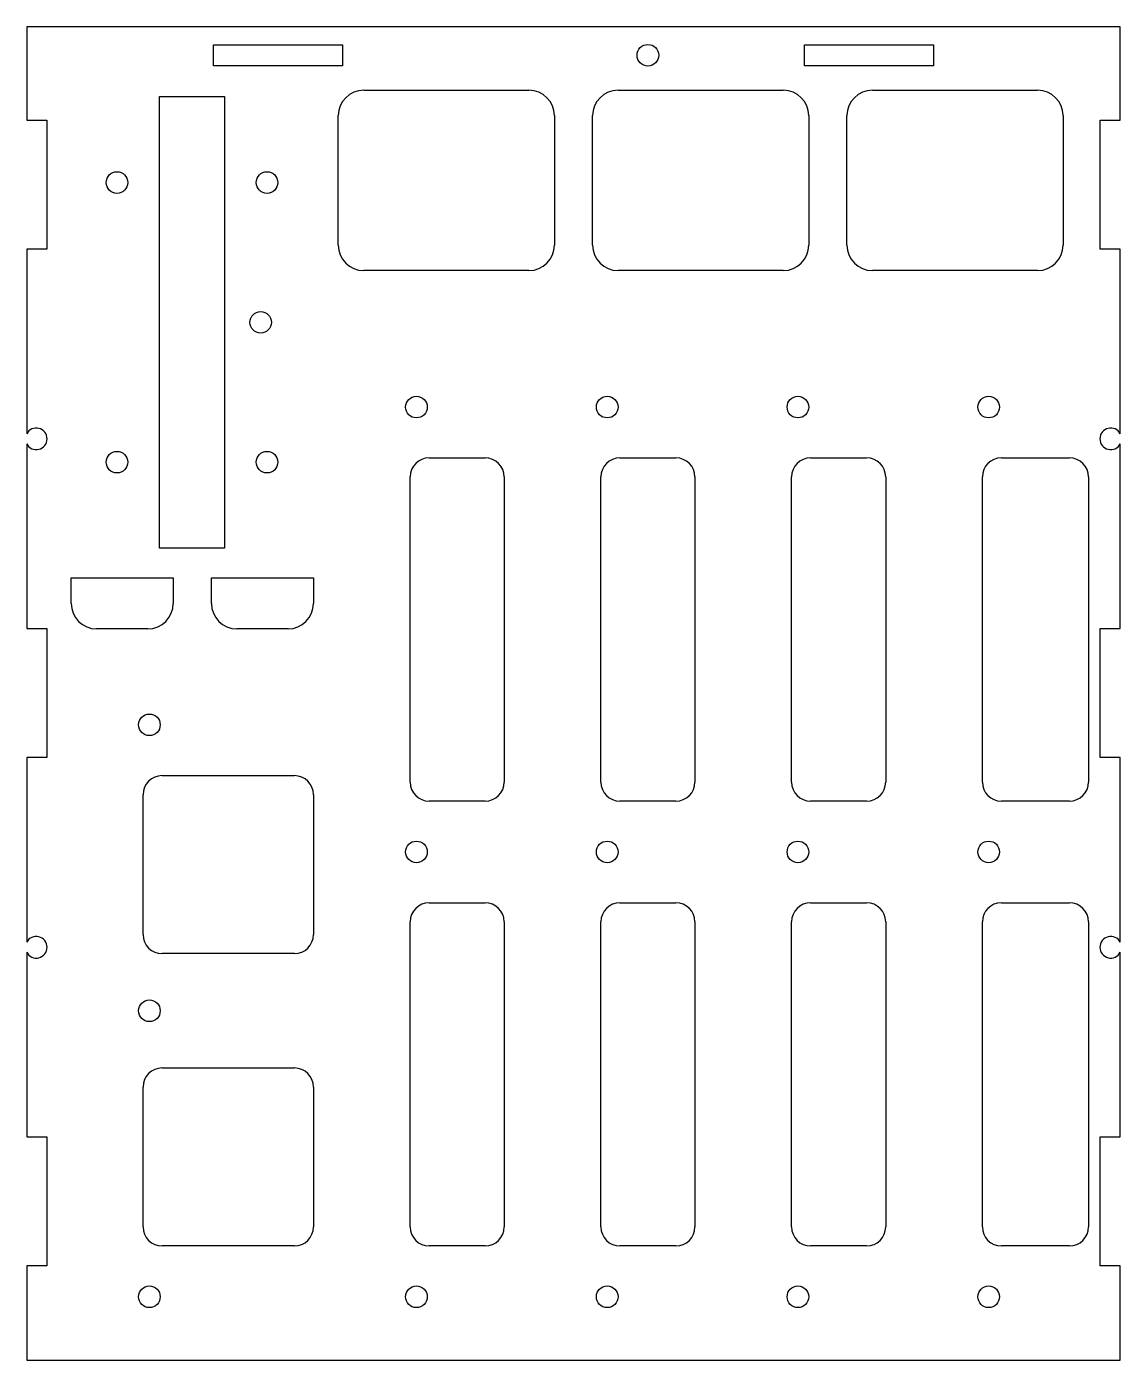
# Model space of a CAD drawing. Header units: millimetres. Extents: x -3 to 169, y 0 to 210.
import ezdxf

# ---------------------------------------------------------------- set-up
doc = ezdxf.new("R2010")
doc.units = ezdxf.units.MM

msp = doc.modelspace()

# ---------------------------------------------------------------- linework, layer by layer
for p, q in [((169, 209.856, 1.5), (-3, 209.856, 1.5)), ((-3, 209.856, 1.5), (-3, 195.15, 1.5)), ((169, 195.15, 1.5), (169, 209.856, 1.5)), ((26.37, 207.006, 1.5), (46.67, 207.006, 1.5)), ((26.37, 203.706, 1.5), (26.37, 207.006, 1.5)), ((46.67, 207.006, 1.5), (46.67, 203.706, 1.5)), ((119.33, 207.006, 1.5), (139.63, 207.006, 1.5)), ((119.33, 203.706, 1.5), (119.33, 207.006, 1.5)), ((139.63, 207.006, 1.5), (139.63, 203.706, 1.5)), ((46.67, 203.706, 1.5), (26.37, 203.706, 1.5)), ((139.63, 203.706, 1.5), (119.33, 203.706, 1.5)), ((50, 199.856, 1.5), (76, 199.856, 1.5)), ((90, 199.856, 1.5), (116, 199.856, 1.5)), ((130, 199.856, 1.5), (156, 199.856, 1.5)), ((17.9, 198.856, 1.5), (28.1, 198.856, 1.5)), ((17.9, 127.806, 1.5), (17.9, 198.856, 1.5)), ((28.1, 198.856, 1.5), (28.1, 127.806, 1.5)), ((46, 175.486, 1.5), (46, 195.856, 1.5)), ((80, 195.856, 1.5), (80, 175.486, 1.5)), ((86, 175.486, 1.5), (86, 195.856, 1.5)), ((120, 195.856, 1.5), (120, 175.486, 1.5)), ((126, 175.486, 1.5), (126, 195.856, 1.5)), ((160, 195.856, 1.5), (160, 175.486, 1.5)), ((-3, 195.15, 1.5), (0.15, 195.15, 1.5)), ((0.15, 195.15, 1.5), (0.15, 174.85, 1.5)), ((165.85, 174.85, 1.5), (165.85, 195.15, 1.5)), ((165.85, 195.15, 1.5), (169, 195.15, 1.5)), ((0.15, 174.85, 1.5), (-3, 174.85, 1.5)), ((-3, 174.85, 1.5), (-3, 145.8, 1.5)), ((169, 174.85, 1.5), (165.85, 174.85, 1.5)), ((169, 145.8, 1.5), (169, 174.85, 1.5)), ((76, 171.486, 1.5), (50, 171.486, 1.5)), ((116, 171.486, 1.5), (90, 171.486, 1.5)), ((156, 171.486, 1.5), (130, 171.486, 1.5)), ((-3, 144.2, 1.5), (-3, 115.15, 1.5)), ((169, 115.15, 1.5), (169, 144.2, 1.5)), ((60.3, 142, 1.5), (69.1, 142, 1.5)), ((90.3, 142, 1.5), (99.1, 142, 1.5)), ((120.3, 142, 1.5), (129.1, 142, 1.5)), ((150.3, 142, 1.5), (161, 142, 1.5)), ((57.3, 91, 1.5), (57.3, 139, 1.5)), ((72.1, 139, 1.5), (72.1, 91, 1.5)), ((87.3, 91, 1.5), (87.3, 139, 1.5)), ((102.1, 139, 1.5), (102.1, 91, 1.5)), ((117.3, 91, 1.5), (117.3, 139, 1.5)), ((132.1, 139, 1.5), (132.1, 91, 1.5)), ((147.3, 91, 1.5), (147.3, 139, 1.5)), ((164, 139, 1.5), (164, 91, 1.5)), ((28.1, 127.806, 1.5), (17.9, 127.806, 1.5)), ((4, 119.1, 1.5), (4, 123.106, 1.5)), ((4, 123.106, 1.5), (20.05, 123.106, 1.5)), ((20.05, 123.106, 1.5), (20.05, 119.1, 1.5)), ((26.05, 119.1, 1.5), (26.05, 123.106, 1.5)), ((26.05, 123.106, 1.5), (42.1, 123.106, 1.5)), ((42.1, 123.106, 1.5), (42.1, 119.1, 1.5)), ((-3, 115.15, 1.5), (0.15, 115.15, 1.5)), ((0.15, 115.15, 1.5), (0.15, 94.85, 1.5)), ((16.05, 115.1, 1.5), (8, 115.1, 1.5)), ((38.1, 115.1, 1.5), (30.05, 115.1, 1.5)), ((165.85, 94.85, 1.5), (165.85, 115.15, 1.5)), ((165.85, 115.15, 1.5), (169, 115.15, 1.5)), ((0.15, 94.85, 1.5), (-3, 94.85, 1.5)), ((-3, 94.85, 1.5), (-3, 65.8, 1.5)), ((169, 94.85, 1.5), (165.85, 94.85, 1.5)), ((169, 65.8, 1.5), (169, 94.85, 1.5)), ((18.3, 92, 1.5), (39.1, 92, 1.5)), ((15.3, 67, 1.5), (15.3, 89, 1.5)), ((42.1, 89, 1.5), (42.1, 67, 1.5)), ((69.1, 88, 1.5), (60.3, 88, 1.5)), ((99.1, 88, 1.5), (90.3, 88, 1.5)), ((129.1, 88, 1.5), (120.3, 88, 1.5)), ((161, 88, 1.5), (150.3, 88, 1.5)), ((60.3, 72, 1.5), (69.1, 72, 1.5)), ((90.3, 72, 1.5), (99.1, 72, 1.5)), ((120.3, 72, 1.5), (129.1, 72, 1.5)), ((150.3, 72, 1.5), (161, 72, 1.5)), ((57.3, 21, 1.5), (57.3, 69, 1.5)), ((72.1, 69, 1.5), (72.1, 21, 1.5)), ((87.3, 21, 1.5), (87.3, 69, 1.5)), ((102.1, 69, 1.5), (102.1, 21, 1.5)), ((117.3, 21, 1.5), (117.3, 69, 1.5)), ((132.1, 69, 1.5), (132.1, 21, 1.5)), ((147.3, 21, 1.5), (147.3, 69, 1.5)), ((164, 69, 1.5), (164, 21, 1.5)), ((-3, 64.2, 1.5), (-3, 35.15, 1.5)), ((39.1, 64, 1.5), (18.3, 64, 1.5)), ((169, 35.15, 1.5), (169, 64.2, 1.5)), ((18.3, 46, 1.5), (39.1, 46, 1.5)), ((15.3, 21, 1.5), (15.3, 43, 1.5)), ((42.1, 43, 1.5), (42.1, 21, 1.5)), ((-3, 35.15, 1.5), (0.15, 35.15, 1.5)), ((0.15, 35.15, 1.5), (0.15, 14.85, 1.5)), ((165.85, 14.85, 1.5), (165.85, 35.15, 1.5)), ((165.85, 35.15, 1.5), (169, 35.15, 1.5)), ((39.1, 18, 1.5), (18.3, 18, 1.5)), ((69.1, 18, 1.5), (60.3, 18, 1.5)), ((99.1, 18, 1.5), (90.3, 18, 1.5)), ((129.1, 18, 1.5), (120.3, 18, 1.5)), ((161, 18, 1.5), (150.3, 18, 1.5)), ((0.15, 14.85, 1.5), (-3, 14.85, 1.5)), ((-3, 14.85, 1.5), (-3, 0, 1.5)), ((169, 14.85, 1.5), (165.85, 14.85, 1.5)), ((169, 0, 1.5), (169, 14.85, 1.5)), ((-3, 0, 1.5), (169, 0, 1.5))]:
    msp.add_line(p, q)
for centre in [(94.7, 205.356, 1.5), (11.2, 185.331, 1.5), (34.8, 185.331, 1.5), (33.8, 163.331, 1.5), (58.3, 150, 1.5), (88.3, 150, 1.5), (118.3, 150, 1.5), (148.3, 150, 1.5), (11.2, 141.331, 1.5), (34.8, 141.331, 1.5), (16.3, 100, 1.5), (58.3, 80, 1.5), (88.3, 80, 1.5), (118.3, 80, 1.5), (148.3, 80, 1.5), (16.3, 55, 1.5), (16.3, 10, 1.5), (58.3, 10, 1.5), (88.3, 10, 1.5), (118.3, 10, 1.5), (148.3, 10, 1.5)]:
    msp.add_circle(centre, 1.7)
for centre, radius, start, end in [((50, 195.856, 1.5), 4, 90, 180), ((76, 195.856, 1.5), 4, 0, 90), ((90, 195.856, 1.5), 4, 90, 180), ((116, 195.856, 1.5), 4, 0, 90), ((130, 195.856, 1.5), 4, 90, 180), ((156, 195.856, 1.5), 4, 0, 90), ((50, 175.486, 1.5), 4, 180, 270), ((76, 175.486, 1.5), 4, 270, 360), ((90, 175.486, 1.5), 4, 180, 270), ((116, 175.486, 1.5), 4, 270, 360), ((130, 175.486, 1.5), 4, 180, 270), ((156, 175.486, 1.5), 4, 270, 360), ((-1.5, 145, 1.5), 1.7, 208.07249, 511.92751), ((167.5, 145, 1.5), 1.7, 28.07249, 331.92751), ((60.3, 139, 1.5), 3, 90, 180), ((69.1, 139, 1.5), 3, 0, 90), ((90.3, 139, 1.5), 3, 90, 180), ((99.1, 139, 1.5), 3, 0, 90), ((120.3, 139, 1.5), 3, 90, 180), ((129.1, 139, 1.5), 3, 0, 90), ((150.3, 139, 1.5), 3, 90, 180), ((161, 139, 1.5), 3, 0, 90), ((8, 119.1, 1.5), 4, 180, 270), ((16.05, 119.1, 1.5), 4, 270, 360), ((30.05, 119.1, 1.5), 4, 180, 270), ((38.1, 119.1, 1.5), 4, 270, 360), ((18.3, 89, 1.5), 3, 90, 180), ((39.1, 89, 1.5), 3, 0, 90), ((60.3, 91, 1.5), 3, 180, 270), ((69.1, 91, 1.5), 3, 270, 360), ((90.3, 91, 1.5), 3, 180, 270), ((99.1, 91, 1.5), 3, 270, 360), ((120.3, 91, 1.5), 3, 180, 270), ((129.1, 91, 1.5), 3, 270, 360), ((150.3, 91, 1.5), 3, 180, 270), ((161, 91, 1.5), 3, 270, 360), ((60.3, 69, 1.5), 3, 90, 180), ((69.1, 69, 1.5), 3, 0, 90), ((90.3, 69, 1.5), 3, 90, 180), ((99.1, 69, 1.5), 3, 0, 90), ((120.3, 69, 1.5), 3, 90, 180), ((129.1, 69, 1.5), 3, 0, 90), ((150.3, 69, 1.5), 3, 90, 180), ((161, 69, 1.5), 3, 0, 90), ((-1.5, 65, 1.5), 1.7, 208.07249, 511.92751), ((18.3, 67, 1.5), 3, 180, 270), ((39.1, 67, 1.5), 3, 270, 360), ((167.5, 65, 1.5), 1.7, 28.07249, 331.92751), ((18.3, 43, 1.5), 3, 90, 180), ((39.1, 43, 1.5), 3, 0, 90), ((18.3, 21, 1.5), 3, 180, 270), ((39.1, 21, 1.5), 3, 270, 360), ((60.3, 21, 1.5), 3, 180, 270), ((69.1, 21, 1.5), 3, 270, 360), ((90.3, 21, 1.5), 3, 180, 270), ((99.1, 21, 1.5), 3, 270, 360), ((120.3, 21, 1.5), 3, 180, 270), ((129.1, 21, 1.5), 3, 270, 360), ((150.3, 21, 1.5), 3, 180, 270), ((161, 21, 1.5), 3, 270, 360)]:
    msp.add_arc(centre, radius, start, end)

doc.saveas('drawing.dxf')
